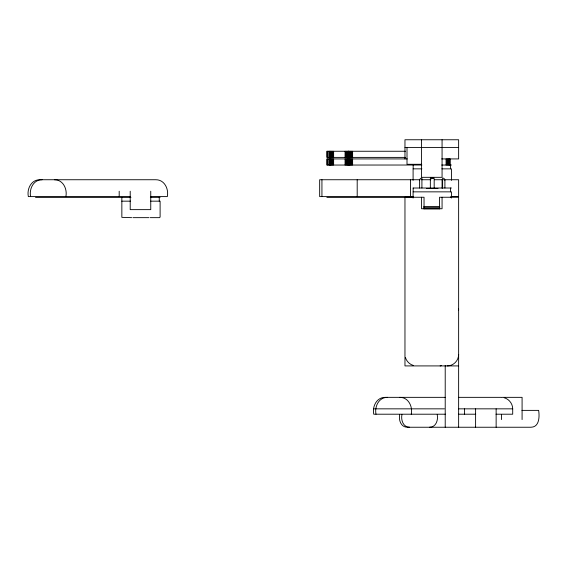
<?xml version="1.0" encoding="UTF-8"?>
<svg xmlns="http://www.w3.org/2000/svg" width="567" height="567" viewBox="0 0 567 567"><rect width="100%" height="100%" fill="white"/><g stroke="black" fill="none" stroke-linecap="round" stroke-linejoin="round"><path stroke-width="0.85" d="M445.577 414.208L373.738 414.208C372.129 406.56 376.616 397.198 385.291 397.347L445.251 397.347M42.114 179.739C33.446 179.604 29.016 188.981 30.611 196.6M387.502 397.347C378.834 397.212 374.404 406.589 376.006 414.208M429.552 427.242C436.051 427.312 438.397 419.934 437.214 414.562M404.966 147.42L458.632 147.42M405.518 151.254L326.854 151.254L326.854 157.392L405.518 157.392M407.276 158.923L326.854 158.923L326.854 165.054L421.883 165.018M441.665 158.923L458.632 158.923L458.632 139.758L404.966 139.758L404.966 158.923M421.664 164.288L407.007 164.288L407.007 147.42M441.665 165.054L451.431 165.018M421.883 168.853L413.095 168.853L413.095 180.341M441.849 168.853L451.431 168.853L451.431 180.341M430.693 177.669L433.833 177.669M419.956 179.739L319.668 179.739L319.668 196.6L413.456 196.6M421.529 179.739L430.92 179.739M434.442 179.739L443.401 179.739M444.138 179.739L458.632 179.739L458.632 196.6L450.772 196.6M413.095 188.017L451.431 188.017M426.526 188.4L438 188.4M130.346 196.6L28.35 196.6C26.741 188.953 31.228 179.59 39.903 179.739L155.79 179.739C164.458 179.597 168.916 188.967 167.315 196.6L150.616 196.6M35.537 197.373L130.949 197.373M150.347 197.373L160.107 197.33M326.854 197.373L413.449 197.373M450.779 197.33L451.431 197.33M121.777 201.165L130.566 201.165M150.524 201.165L160.107 201.165L160.107 217.076L159.533 217.65L150.234 217.65M423.755 206.508L439.843 206.508M423.755 207.664L439.843 207.664M423.755 208.812L439.843 208.812M131.65 217.65L121.855 217.359L121.848 197.33M132.898 217.65L148.993 217.65M458.632 365.913L404.966 365.913L404.966 197.252L424.038 197.252L424.038 208.755M458.398 397.347L501.044 397.347M501.547 397.347L522.087 397.347L522.087 419.58M373.738 408.842L444.393 408.842M458.59 408.842L512.703 408.842L512.703 414.208L496.005 414.208M521.952 410.38L538.65 410.38C539.564 416.454 539.529 427.114 530.967 427.242L407.389 427.242C400.883 427.327 398.502 419.956 399.685 414.562M458.462 414.208L475.734 414.208M54.375 179.739C63.043 179.604 67.48 188.981 65.878 196.6M399.77 397.347C408.438 397.212 412.868 406.589 411.266 414.208M409.615 427.242C403.116 427.312 400.777 419.934 401.953 414.562M504.162 397.736C509.067 399.076 512.674 403.754 512.703 408.842M413.506 365.524C409.608 364.411 406.475 361.285 405.362 357.387M501.547 414.562L501.547 419.58M496.139 408.842L496.139 427.242M475.6 408.842L475.6 427.242M464.579 408.842L464.579 414.208M458.632 427.242L458.632 197.252L439.553 197.252L439.553 208.755M451.431 198.039L451.431 191.852L413.095 191.852L413.095 198.039M450.581 165.018L450.581 168.853M450.581 188.017L450.581 191.852M449.971 158.923L449.971 165.054M449.872 158.923L449.872 165.054M449.588 158.923L449.588 165.054M449.121 158.923L449.121 165.054M448.504 158.923L448.504 165.054M447.767 158.923L447.767 165.054M446.945 158.923L446.945 165.054M446.073 158.923L446.073 165.054M445.215 365.474L445.215 427.242M444.911 180.349L444.911 188.017M442.614 188.017L442.614 178.052A2.296 2.296 0 0 1 444.911 180.2M442.069 139.758L442.069 177.322L421.529 177.322L421.529 139.758M442.069 179.739L442.069 188.173M442.069 197.252L442.069 208.755L421.529 208.755L421.529 197.252M434.18 188.4L434.18 178.477L430.346 178.477L430.346 188.4M421.912 188.017L421.912 178.052A2.296 2.296 0 0 0 419.615 180.2M419.615 180.349L419.615 188.017M413.166 165.018L413.166 168.853M413.166 188.017L413.166 191.852M410.508 179.739L410.508 196.6M357.196 179.739L357.196 196.6M352.61 151.254L352.61 157.392M352.61 158.923L352.61 165.054M351.746 151.254L351.746 157.392M351.746 158.923L351.746 165.054M350.916 151.254L350.916 157.392M350.916 158.923L350.916 165.054M350.179 151.254L350.179 157.392M350.179 158.923L350.179 165.054M349.563 151.254L349.563 157.392M349.563 158.923L349.563 165.054M349.102 151.254L349.102 157.392M349.102 158.923L349.102 165.054M348.811 151.254L348.811 157.392M348.811 158.923L348.811 165.054M348.719 151.254L348.712 157.392M348.712 158.923L348.719 165.054M348.634 151.254L348.634 157.392M348.634 158.923L348.634 165.054M348.365 151.254L348.365 157.392M348.365 158.923L348.365 165.054M347.932 151.254L347.932 157.392M347.932 158.923L347.932 165.054M347.358 151.254L347.358 157.392M347.358 158.923L347.358 165.054M346.671 151.254L346.671 157.392M346.671 158.923L346.671 165.054M345.891 151.254L345.891 157.392M345.891 158.923L345.891 165.054M345.062 151.254L345.062 157.392M345.062 158.923L345.062 165.054M333.623 151.254L333.623 157.392M333.623 158.923L333.623 165.054M332.758 151.254L332.758 157.392M332.758 158.923L332.758 165.054M331.936 151.254L331.936 157.392M331.936 158.923L331.936 165.054M331.192 151.254L331.192 157.392M331.192 158.923L331.192 165.054M330.582 151.254L330.582 157.392M330.582 158.923L330.582 165.054M330.114 151.254L330.114 157.392M330.114 158.923L330.114 165.054M329.824 151.254L329.824 157.392M329.824 158.923L329.824 165.054M329.732 151.254L329.732 157.392M329.732 158.923L329.732 165.054M328.222 151.254L328.222 157.392M328.222 158.923L328.222 165.054M327.244 151.254L327.244 157.392M327.244 158.923L327.244 165.054M321.936 179.739L321.936 196.6M159.256 197.33L159.256 201.165M150.751 191.235L150.751 209.634L130.212 209.634L130.212 191.235M119.19 191.235L119.19 196.6M441.445 365.524A11.496 5.089 -90 0 1 440.127 365.913M458.448 308.561A5.365 5.365 0 0 1 458.632 309.951M447.157 365.913A11.496 11.475 -90 0 0 458.632 354.41A11.496 11.496 0 0 1 458.533 355.913"/></g></svg>
